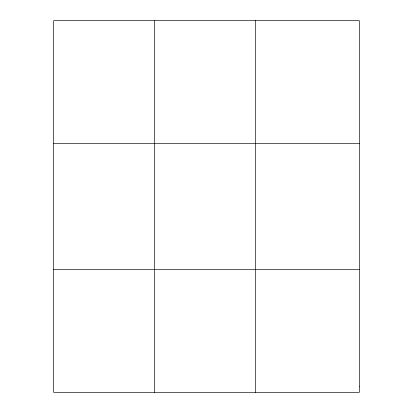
<?xml version="1.0" encoding="UTF-8"?>
<svg xmlns="http://www.w3.org/2000/svg" width="413" height="413" viewBox="0 0 413 413"><rect width="100%" height="100%" fill="white"/><g stroke="black" fill="none" stroke-linecap="round" stroke-linejoin="round"><path stroke-width="0.62" d="M154.545 392.35L154.545 20.65M255.399 392.35L255.399 20.65M53.685 143.311L359.315 143.311M53.685 269.689L359.315 269.689M359.315 386.774L359.315 392.35L53.685 392.35L53.685 20.65L359.315 20.65L359.315 386.774"/></g></svg>
